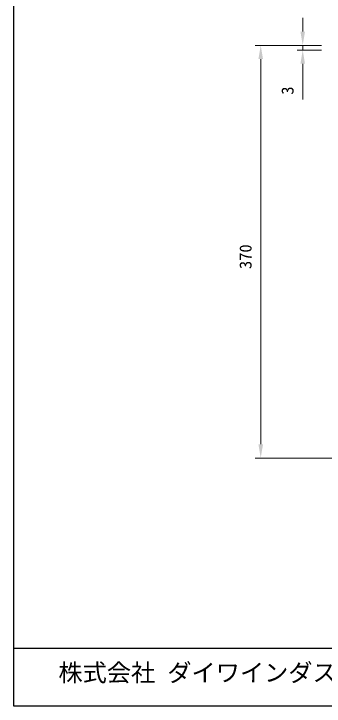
# Model space of a CAD drawing. Units: millimetres on the paper. Extents: x -142 to 142, y -95 to 95.
# Drawn here: x -141.8 to -85.5, y -94.8 to 30.9 of the extents above; entities that cross this region are included whole.
import ezdxf
from ezdxf.enums import TextEntityAlignment as Align

# ---------------------------------------------------------------- set-up
doc = ezdxf.new("R2010")
doc.units = ezdxf.units.MM
for name, color, linetype in [('0-0_0', 7, 'Continuous'), ('0-2_枠', 7, 'Continuous'), ('0-4_レイヤー_1_0', 7, 'Continuous')]:
    doc.layers.add(name, color=color, linetype=linetype)
doc.layers.add('0-3_AM_5', color=3, linetype='Continuous', lineweight=18)
doc.styles.add('ＭＳ ゴシック', font='')
doc.styles.get('ＭＳ ゴシック').set_extended_font_data('MS Gothic')

# ---------------------------------------------------------------- blocks, each defined once
blk = doc.blocks.new('U35')
at = {"layer": '0-3_AM_5', "color": 7, "style": 'ＭＳ ゴシック'}
blk.add_text('370', height=2.199, rotation=90, dxfattribs=at).set_placement((124.167, 119.468), align=Align.BOTTOM_LEFT)
blk = doc.blocks.new('U36')
at = {"layer": '0-3_AM_5', "color": 7, "style": 'ＭＳ ゴシック'}
blk.add_text('3', height=2.199, rotation=90, dxfattribs=at).set_placement((131.784, 151.13), align=Align.BOTTOM_LEFT)

msp = doc.modelspace()

# ---------------------------------------------------------------- linework, layer by layer
at = {"layer": '0-2_枠'}
msp.add_line((141.803, -84.358), (-141.803, -84.354), dxfattribs=at)
msp.add_lwpolyline([(-141.803, 94.842), (141.803, 94.842), (141.803, -94.842), (-141.803, -94.842)], close=True, dxfattribs=at)
at = {"layer": '0-3_AM_5'}
for p, q in [((-89.406, 27.673), (-89.406, 30.173)), ((-86.023, 25.173), (-98.023, 25.173)), ((-86.023, 25.173), (-90.406, 25.173)), ((-89.406, 25.173), (-89.406, 24.317)), ((-86.023, 24.317), (-90.406, 24.317)), ((-97.023, 22.673), (-97.023, -47.284)), ((-89.406, 21.817), (-89.406, 15.317)), ((-59.465, -49.784), (-98.023, -49.784))]:
    msp.add_line(p, q, dxfattribs=at)
at = {"layer": '0-3_AM_5', "color": 7}
for points in [[(-89.822, 27.673), (-88.989, 27.673), (-89.406, 25.173)], [(-97.44, 22.673), (-96.606, 22.673), (-97.023, 25.173)], [(-89.822, 21.817), (-88.989, 21.817), (-89.406, 24.317)], [(-97.44, -47.284), (-96.606, -47.284), (-97.023, -49.784)]]:
    msp.add_solid(points, dxfattribs=at)

# ---------------------------------------------------------------- block references
at = {"layer": '0-0_0'}
for name in ['U36', 'U35']:
    msp.add_blockref(name, (-222.19, -134.925), dxfattribs=at)

# ---------------------------------------------------------------- texts
at = {"layer": '0-4_レイヤー_1_0', "style": 'ＭＳ ゴシック'}
msp.add_text('株式会社 ダイワインダストリ', height=3.219, dxfattribs=at).set_placement((-133.726, -91.326), align=Align.BOTTOM_LEFT)

doc.saveas('drawing.dxf')
